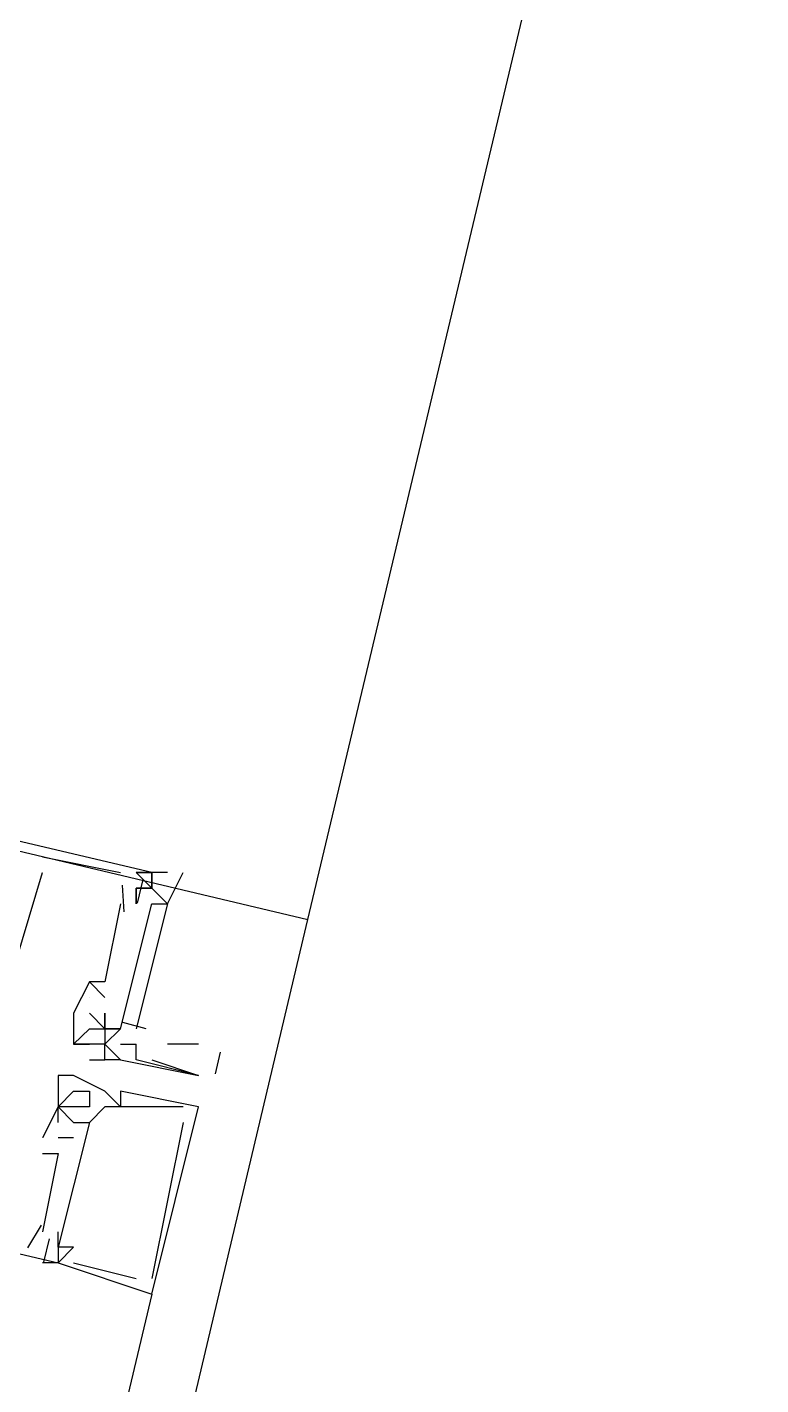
# Model space of a CAD drawing. Header units: feet. Extents: x -84 to 198, y -22 to 181.
# Drawn here: x 128.454 to 129.08, y 141.02 to 142.18 of the extents above; entities that cross this region are included whole.
import ezdxf

# ---------------------------------------------------------------- set-up
doc = ezdxf.new("R2010")
doc.units = ezdxf.units.FT
doc.layers.add('A-LINEA', color=7, linetype='CONTINUOUS')

msp = doc.modelspace()

# ---------------------------------------------------------------- linework, layer by layer
at = {"layer": 'A-LINEA'}
for p, q in [((128.6933, 141.4178), (129.08, 143.0444)), ((125.8267, 142.0978), (128.6933, 141.4178)), ((128.4667, 141.4711), (128.5333, 141.4578)), ((128.4667, 141.4711), (128.4667, 141.4711)), ((128.4667, 141.4711), (128.5333, 141.4578)), ((128.4667, 141.4711), (128.4667, 141.4711)), ((128.4667, 141.4711), (128.5333, 141.4578)), ((128.4667, 141.4711), (128.4667, 141.4711)), ((128.4667, 141.4578), (128.4667, 141.4578)), ((128.4667, 141.4578), (128.4667, 141.4578)), ((128.4667, 141.4578), (128.4667, 141.4578)), ((128.5333, 141.4578), (128.5333, 141.4578)), ((128.5333, 141.4578), (128.5333, 141.4578)), ((128.5333, 141.4578), (128.5333, 141.4578)), ((128.5467, 141.4578), (128.56, 141.4444)), ((128.5467, 141.4578), (128.5467, 141.4578)), ((128.5467, 141.4578), (128.56, 141.4444)), ((128.5467, 141.4578), (128.5467, 141.4578)), ((128.5467, 141.4578), (128.56, 141.4444)), ((128.5467, 141.4578), (128.5467, 141.4578)), ((128.56, 141.4578), (128.56, 141.4578)), ((128.56, 141.4578), (128.56, 141.4578)), ((128.56, 141.4578), (128.56, 141.4578)), ((128.5333, 141.4444), (128.5333, 141.4444)), ((128.5333, 141.4444), (128.5333, 141.4444)), ((128.5333, 141.4444), (128.5333, 141.4444)), ((128.5333, 141.4444), (128.5333, 141.4444)), ((128.5333, 141.4444), (128.5333, 141.4444)), ((128.5333, 141.4444), (128.5333, 141.4444)), ((128.5346, 141.4469), (128.5362, 141.4242)), ((128.5346, 141.4469), (128.5362, 141.4242)), ((128.5346, 141.4469), (128.5362, 141.4242)), ((128.5467, 141.4444), (128.5467, 141.4444)), ((128.5467, 141.4444), (128.5467, 141.4444)), ((128.5467, 141.4444), (128.5467, 141.4444)), ((128.5467, 141.4444), (128.5467, 141.4444)), ((128.5467, 141.4444), (128.5467, 141.4444)), ((128.5467, 141.4444), (128.5467, 141.4444)), ((128.5523, 141.4517), (128.5476, 141.4317)), ((128.5523, 141.4517), (128.5476, 141.4317)), ((128.5523, 141.4517), (128.5476, 141.4317)), ((128.56, 141.4444), (128.56, 141.4444)), ((128.56, 141.4444), (128.56, 141.4444)), ((128.56, 141.4444), (128.56, 141.4444)), ((128.5333, 141.4311), (128.52, 141.3644)), ((128.5333, 141.4311), (128.52, 141.3644)), ((128.5333, 141.4311), (128.52, 141.3644)), ((128.5333, 141.4311), (128.5333, 141.4311)), ((128.5333, 141.4311), (128.5333, 141.4311)), ((128.5333, 141.4311), (128.5333, 141.4311)), ((128.5467, 141.4311), (128.5467, 141.4311)), ((128.5467, 141.4311), (128.5467, 141.4311)), ((128.5467, 141.4311), (128.5467, 141.4311)), ((128.5467, 141.4311), (128.5467, 141.4311)), ((128.5467, 141.4311), (128.5467, 141.4311)), ((128.5467, 141.4311), (128.5467, 141.4311)), ((128.56, 141.4311), (128.56, 141.4311)), ((128.56, 141.4311), (128.56, 141.4311)), ((128.56, 141.4311), (128.56, 141.4311)), ((125.2, 126.6578), (128.6933, 141.4178)), ((128.5067, 141.3644), (128.52, 141.3511)), ((128.5067, 141.3644), (128.5067, 141.3644)), ((128.5067, 141.3644), (128.5067, 141.3644)), ((128.5067, 141.3644), (128.52, 141.3511)), ((128.5067, 141.3644), (128.5067, 141.3644)), ((128.5067, 141.3644), (128.5067, 141.3644)), ((128.5067, 141.3644), (128.52, 141.3511)), ((128.5067, 141.3644), (128.5067, 141.3644)), ((128.5067, 141.3644), (128.5067, 141.3644)), ((128.52, 141.3644), (128.52, 141.3644)), ((128.52, 141.3644), (128.52, 141.3644)), ((128.52, 141.3644), (128.52, 141.3644)), ((128.5067, 141.3511), (128.5067, 141.3511)), ((128.5067, 141.3511), (128.5067, 141.3511)), ((128.5067, 141.3511), (128.5067, 141.3511)), ((128.5067, 141.3511), (128.5067, 141.3511)), ((128.5067, 141.3511), (128.5067, 141.3511)), ((128.5067, 141.3511), (128.5067, 141.3511)), ((128.52, 141.3511), (128.52, 141.3511)), ((128.52, 141.3511), (128.52, 141.3511)), ((128.52, 141.3511), (128.52, 141.3511)), ((128.4933, 141.3378), (128.4933, 141.3378)), ((128.4933, 141.3378), (128.4933, 141.3378)), ((128.4933, 141.3378), (128.4933, 141.3378)), ((128.4933, 141.3378), (128.4933, 141.3378)), ((128.5067, 141.3378), (128.5067, 141.3378)), ((128.5067, 141.3378), (128.5067, 141.3378)), ((128.5067, 141.3378), (128.5067, 141.3378)), ((128.5067, 141.3378), (128.5067, 141.3378)), ((128.5067, 141.3378), (128.5067, 141.3378)), ((128.5067, 141.3378), (128.5067, 141.3378)), ((128.5067, 141.3378), (128.5067, 141.3378)), ((128.52, 141.3378), (128.52, 141.3378)), ((128.52, 141.3378), (128.52, 141.3378)), ((128.52, 141.3378), (128.52, 141.3378)), ((128.52, 141.3378), (128.52, 141.3378)), ((128.5349, 141.33), (128.5548, 141.3245)), ((128.5349, 141.33), (128.5548, 141.3245)), ((128.5349, 141.33), (128.5548, 141.3245)), ((128.5067, 141.3244), (128.5067, 141.3244)), ((128.5067, 141.3244), (128.5067, 141.3244)), ((128.52, 141.3244), (128.52, 141.3244)), ((128.52, 141.3244), (128.52, 141.3244)), ((128.52, 141.3244), (128.52, 141.3244)), ((128.52, 141.3244), (128.52, 141.3244)), ((128.52, 141.3244), (128.52, 141.3244)), ((128.52, 141.3244), (128.52, 141.3244)), ((128.5333, 141.3244), (128.5333, 141.3244)), ((128.5333, 141.3244), (128.5333, 141.3244)), ((128.5333, 141.3244), (128.5333, 141.3244)), ((128.5333, 141.3244), (128.5333, 141.3244)), ((128.4933, 141.3111), (128.4933, 141.3111)), ((128.4933, 141.3111), (128.4933, 141.3111)), ((128.5067, 141.3111), (128.5067, 141.3111)), ((128.52, 141.3111), (128.52, 141.3111)), ((128.52, 141.3111), (128.52, 141.3111)), ((128.52, 141.3111), (128.52, 141.3111)), ((128.5333, 141.3111), (128.5333, 141.3111)), ((128.5467, 141.3111), (128.5467, 141.3111)), ((128.5467, 141.3111), (128.5467, 141.3111)), ((128.5733, 141.3111), (128.5733, 141.3111)), ((128.6, 141.3111), (128.5733, 141.3111)), ((128.6183, 141.3043), (128.614, 141.286)), ((128.5067, 141.2978), (128.52, 141.2978)), ((128.5067, 141.2978), (128.5067, 141.2978)), ((128.52, 141.2978), (128.52, 141.2978)), ((128.52, 141.2978), (128.52, 141.2978)), ((128.5333, 141.2978), (128.5333, 141.2978)), ((128.5333, 141.2978), (128.5333, 141.2978)), ((128.5467, 141.2978), (128.5467, 141.2978)), ((128.56, 141.2978), (128.6, 141.2844)), ((128.48, 141.2844), (128.48, 141.2844)), ((128.48, 141.2844), (128.48, 141.2844)), ((128.48, 141.2844), (128.48, 141.2844)), ((128.4933, 141.2844), (128.4933, 141.2844)), ((128.4933, 141.2844), (128.4933, 141.2844)), ((128.4933, 141.2844), (128.4933, 141.2844)), ((128.6, 141.2844), (128.6, 141.2844)), ((128.4933, 141.2711), (128.4933, 141.2711)), ((128.4933, 141.2711), (128.4933, 141.2711)), ((128.4933, 141.2711), (128.4933, 141.2711)), ((128.5067, 141.2711), (128.5067, 141.2711)), ((128.5067, 141.2711), (128.5067, 141.2711)), ((128.5067, 141.2711), (128.5067, 141.2711)), ((128.52, 141.2711), (128.52, 141.2711)), ((128.52, 141.2711), (128.52, 141.2711)), ((128.52, 141.2711), (128.52, 141.2711)), ((128.5333, 141.2711), (128.5333, 141.2711)), ((128.5333, 141.2711), (128.5333, 141.2711)), ((128.5333, 141.2711), (128.5333, 141.2711)), ((128.5333, 141.2711), (128.5333, 141.2711)), ((128.5333, 141.2711), (128.5333, 141.2711)), ((128.5333, 141.2711), (128.5333, 141.2711)), ((128.48, 141.2578), (128.48, 141.2578)), ((128.48, 141.2578), (128.48, 141.2578)), ((128.48, 141.2578), (128.48, 141.2578)), ((128.48, 141.2578), (128.48, 141.2578)), ((128.48, 141.2578), (128.48, 141.2578)), ((128.48, 141.2578), (128.48, 141.2578)), ((128.48, 141.2578), (128.48, 141.2578)), ((128.48, 141.2578), (128.48, 141.2578)), ((128.48, 141.2578), (128.48, 141.2578)), ((128.5067, 141.2578), (128.5067, 141.2578)), ((128.5067, 141.2578), (128.5067, 141.2578)), ((128.5067, 141.2578), (128.5067, 141.2578)), ((128.52, 141.2578), (128.52, 141.2578)), ((128.52, 141.2578), (128.52, 141.2578)), ((128.52, 141.2578), (128.52, 141.2578)), ((128.5333, 141.2578), (128.5333, 141.2578)), ((128.5333, 141.2578), (128.5333, 141.2578)), ((128.5333, 141.2578), (128.5333, 141.2578)), ((128.5333, 141.2578), (128.5333, 141.2578)), ((128.5333, 141.2578), (128.5333, 141.2578)), ((128.5333, 141.2578), (128.5333, 141.2578)), ((128.5867, 141.2578), (128.5867, 141.2578)), ((128.5867, 141.2578), (128.5867, 141.2578)), ((128.5867, 141.2578), (128.5867, 141.2578)), ((128.6, 141.2578), (128.6, 141.2578)), ((128.6, 141.2578), (128.6, 141.2578)), ((128.6, 141.2578), (128.6, 141.2578)), ((128.48, 141.2444), (128.48, 141.2444)), ((128.48, 141.2444), (128.48, 141.2444)), ((128.48, 141.2444), (128.48, 141.2444)), ((128.4933, 141.2444), (128.4933, 141.2444)), ((128.4933, 141.2444), (128.4933, 141.2444)), ((128.4933, 141.2444), (128.4933, 141.2444)), ((128.4933, 141.2444), (128.4933, 141.2444)), ((128.4933, 141.2444), (128.4933, 141.2444)), ((128.4933, 141.2444), (128.4933, 141.2444)), ((128.5067, 141.2444), (128.5067, 141.2444)), ((128.5067, 141.2444), (128.5067, 141.2444)), ((128.5067, 141.2444), (128.5067, 141.2444)), ((128.5067, 141.2444), (128.5067, 141.2444)), ((128.5067, 141.2444), (128.5067, 141.2444)), ((128.5067, 141.2444), (128.5067, 141.2444)), ((128.5867, 141.2444), (128.5867, 141.2444)), ((128.5867, 141.2444), (128.5867, 141.2444)), ((128.5867, 141.2444), (128.5867, 141.2444)), ((128.4667, 141.2311), (128.4667, 141.2311)), ((128.4667, 141.2311), (128.4667, 141.2311)), ((128.4667, 141.2311), (128.4667, 141.2311)), ((128.4933, 141.2311), (128.48, 141.2311)), ((128.48, 141.2311), (128.48, 141.2311)), ((128.4933, 141.2311), (128.48, 141.2311)), ((128.48, 141.2311), (128.48, 141.2311)), ((128.4933, 141.2311), (128.48, 141.2311)), ((128.48, 141.2311), (128.48, 141.2311)), ((128.4933, 141.2311), (128.4933, 141.2311)), ((128.4933, 141.2311), (128.4933, 141.2311)), ((128.4933, 141.2311), (128.4933, 141.2311)), ((128.4667, 141.2178), (128.4667, 141.2178)), ((128.4667, 141.2178), (128.4667, 141.2178)), ((128.4667, 141.2178), (128.4667, 141.2178)), ((128.48, 141.2178), (128.48, 141.2178)), ((128.48, 141.2178), (128.48, 141.2178)), ((128.48, 141.2178), (128.48, 141.2178)), ((128.4655, 141.1568), (128.4539, 141.1373)), ((128.4655, 141.1568), (128.4539, 141.1373)), ((128.4655, 141.1568), (128.4539, 141.1373)), ((128.4667, 141.1511), (128.4667, 141.1511)), ((128.4667, 141.1511), (128.4667, 141.1511)), ((128.4667, 141.1511), (128.4667, 141.1511)), ((128.4723, 141.1451), (128.4676, 141.125)), ((128.4723, 141.1451), (128.4676, 141.125)), ((128.4723, 141.1451), (128.4676, 141.125)), ((128.48, 141.1511), (128.48, 141.1511)), ((128.48, 141.1511), (128.48, 141.1511)), ((128.48, 141.1511), (128.48, 141.1511)), ((128.48, 141.1378), (128.48, 141.1378)), ((128.48, 141.1378), (128.48, 141.1378)), ((128.48, 141.1378), (128.48, 141.1378)), ((128.48, 141.1378), (128.48, 141.1378)), ((128.48, 141.1378), (128.48, 141.1378)), ((128.48, 141.1378), (128.48, 141.1378)), ((128.4933, 141.1378), (128.4933, 141.1378)), ((128.4933, 141.1378), (128.4933, 141.1378)), ((128.4933, 141.1378), (128.4933, 141.1378)), ((128.4667, 141.1244), (128.4667, 141.1244)), ((128.4667, 141.1244), (128.4667, 141.1244)), ((128.4667, 141.1244), (128.4667, 141.1244)), ((128.48, 141.1244), (128.48, 141.1244)), ((128.48, 141.1244), (128.48, 141.1244)), ((128.48, 141.1244), (128.48, 141.1244)), ((128.48, 141.1244), (128.48, 141.1244)), ((128.48, 141.1244), (128.48, 141.1244)), ((128.48, 141.1244), (128.48, 141.1244)), ((128.48, 141.1244), (128.48, 141.1244)), ((128.48, 141.1244), (128.48, 141.1244)), ((128.48, 141.1244), (128.48, 141.1244)), ((128.4933, 141.1244), (128.4933, 141.1244)), ((128.4933, 141.1244), (128.4933, 141.1244)), ((128.4933, 141.1244), (128.4933, 141.1244)), ((128.5467, 141.1111), (128.5467, 141.1111)), ((128.5467, 141.1111), (128.5467, 141.1111)), ((128.5467, 141.1111), (128.5467, 141.1111)), ((128.56, 141.1111), (128.56, 141.1111)), ((128.56, 141.1111), (128.56, 141.1111)), ((128.56, 141.1111), (128.56, 141.1111)), ((128.56, 141.0978), (126.9333, 134.2178)), ((128.56, 141.0978), (128.56, 141.0978)), ((128.56, 141.0978), (128.56, 141.0978)), ((128.56, 141.0978), (128.56, 141.0978))]:
    msp.add_line(p, q, dxfattribs=at)
for points in [[(128.56, 141.4444), (128.56, 141.4578), (127.88, 141.6178), (127.84, 141.4578), (127.8667, 141.4578), (127.8533, 141.3778), (127.8667, 141.3778), (127.88, 141.4578)], [(128.56, 141.4444), (128.56, 141.4578), (127.88, 141.6178), (127.84, 141.4578), (127.8667, 141.4578), (127.8533, 141.3778), (127.8667, 141.3778), (127.88, 141.4578)], [(128.56, 141.4444), (128.56, 141.4578), (127.88, 141.6178), (127.84, 141.4578), (127.8667, 141.4578), (127.8533, 141.3778), (127.8667, 141.3778), (127.88, 141.4578)], [(128.4133, 141.3378), (128.4267, 141.3244), (128.4667, 141.4578)], [(128.4133, 141.3378), (128.4267, 141.3244), (128.4667, 141.4578)], [(128.4133, 141.3378), (128.4267, 141.3244), (128.4667, 141.4578)], [(128.5733, 141.4578), (128.5467, 141.4578), (128.56, 141.4578), (128.56, 141.4444), (128.5467, 141.4444), (128.5467, 141.4311), (128.5467, 141.4444), (128.56, 141.4444), (128.5733, 141.4311), (128.5867, 141.4578)], [(127.8267, 141.3111), (127.8533, 141.4044), (127.8533, 141.3911), (127.84, 141.4044), (127.8533, 141.4311), (127.8533, 141.4178), (127.8533, 141.4311), (127.84, 141.4311), (127.8, 141.2844), (128.48, 141.1244), (128.4667, 141.1244)], [(127.8267, 141.3111), (127.8533, 141.4044), (127.8533, 141.3911), (127.84, 141.4044), (127.8533, 141.4311), (127.8533, 141.4178), (127.8533, 141.4311), (127.84, 141.4311), (127.8, 141.2844), (128.48, 141.1244), (128.4667, 141.1244)], [(127.8267, 141.3111), (127.8533, 141.4044), (127.8533, 141.3911), (127.84, 141.4044), (127.8533, 141.4311), (127.8533, 141.4178), (127.8533, 141.4311), (127.84, 141.4311), (127.8, 141.2844), (128.48, 141.1244), (128.4667, 141.1244)], [(128.52, 141.3378), (128.52, 141.3244), (128.5333, 141.3244), (128.56, 141.4311)], [(128.52, 141.3378), (128.52, 141.3244), (128.5333, 141.3244), (128.56, 141.4311)], [(128.52, 141.3378), (128.52, 141.3244), (128.5333, 141.3244), (128.56, 141.4311)], [(128.5333, 141.3244), (128.56, 141.4311), (128.5733, 141.4311), (128.5467, 141.3244)], [(128.5333, 141.3244), (128.56, 141.4311), (128.5733, 141.4311), (128.5467, 141.3244)], [(128.5333, 141.3244), (128.56, 141.4311), (128.5733, 141.4311), (128.5467, 141.3244)], [(128.52, 141.3644), (128.5067, 141.3644), (128.4933, 141.3378)], [(128.52, 141.3644), (128.5067, 141.3644), (128.4933, 141.3378)], [(128.52, 141.3644), (128.5067, 141.3644), (128.4933, 141.3378)], [(128.4933, 141.3378), (128.4933, 141.3111), (128.5067, 141.3111)], [(128.52, 141.3244), (128.5067, 141.3378), (128.5067, 141.3378), (128.5067, 141.3378), (128.5067, 141.3378)], [(128.52, 141.3111), (128.5333, 141.3244), (128.52, 141.3244), (128.52, 141.3378), (128.52, 141.3378), (128.52, 141.3378)], [(128.5067, 141.3244), (128.52, 141.3244), (128.52, 141.3111), (128.4933, 141.3111), (128.5067, 141.3244)], [(128.5333, 141.2978), (128.52, 141.2978), (128.52, 141.3111), (128.5333, 141.2978), (128.6, 141.2844), (128.6, 141.2844), (128.5467, 141.2978), (128.5467, 141.2978), (128.5467, 141.3111), (128.5467, 141.3111)], [(128.5333, 141.3111), (128.5333, 141.3111), (128.5467, 141.3111)], [(128.5333, 141.2578), (128.52, 141.2711), (128.4933, 141.2844), (128.48, 141.2844), (128.48, 141.2578), (128.48, 141.2578), (128.48, 141.2578), (128.48, 141.2578), (128.4933, 141.2444), (128.4933, 141.2444), (128.5067, 141.2444), (128.52, 141.2578)], [(128.5333, 141.2578), (128.52, 141.2711), (128.4933, 141.2844), (128.48, 141.2844), (128.48, 141.2578), (128.48, 141.2578), (128.48, 141.2578), (128.48, 141.2578), (128.4933, 141.2444), (128.4933, 141.2444), (128.5067, 141.2444), (128.52, 141.2578)], [(128.5333, 141.2578), (128.52, 141.2711), (128.4933, 141.2844), (128.48, 141.2844), (128.48, 141.2578), (128.48, 141.2578), (128.48, 141.2578), (128.48, 141.2578), (128.4933, 141.2444), (128.4933, 141.2444), (128.5067, 141.2444), (128.52, 141.2578)], [(128.5067, 141.2578), (128.48, 141.2578), (128.4933, 141.2711), (128.5067, 141.2711), (128.5067, 141.2578)], [(128.48, 141.1244), (128.4933, 141.1378), (128.48, 141.1378), (128.48, 141.1244), (128.56, 141.0978), (128.56, 141.0978), (128.6, 141.2578), (128.5333, 141.2711), (128.5333, 141.2578)], [(128.5067, 141.2578), (128.48, 141.2578), (128.4933, 141.2711), (128.5067, 141.2711), (128.5067, 141.2578)], [(128.48, 141.1244), (128.4933, 141.1378), (128.48, 141.1378), (128.48, 141.1244), (128.56, 141.0978), (128.56, 141.0978), (128.6, 141.2578), (128.5333, 141.2711), (128.5333, 141.2578)], [(128.5067, 141.2578), (128.48, 141.2578), (128.4933, 141.2711), (128.5067, 141.2711), (128.5067, 141.2578)], [(128.48, 141.1244), (128.4933, 141.1378), (128.48, 141.1378), (128.48, 141.1244), (128.56, 141.0978), (128.56, 141.0978), (128.6, 141.2578), (128.5333, 141.2711), (128.5333, 141.2578)], [(128.48, 141.2444), (128.48, 141.2578), (128.4667, 141.2311)], [(128.48, 141.2444), (128.48, 141.2578), (128.4667, 141.2311)], [(128.48, 141.2444), (128.48, 141.2578), (128.4667, 141.2311)], [(128.5867, 141.2578), (128.5333, 141.2578), (128.5333, 141.2578), (128.5333, 141.2578), (128.5333, 141.2578), (128.52, 141.2578), (128.52, 141.2578)], [(128.5867, 141.2578), (128.5333, 141.2578), (128.5333, 141.2578), (128.5333, 141.2578), (128.5333, 141.2578), (128.52, 141.2578), (128.52, 141.2578)], [(128.5867, 141.2578), (128.5333, 141.2578), (128.5333, 141.2578), (128.5333, 141.2578), (128.5333, 141.2578), (128.52, 141.2578), (128.52, 141.2578)], [(128.4933, 141.2444), (128.5067, 141.2444), (128.48, 141.1378), (128.48, 141.1511)], [(128.4933, 141.2444), (128.5067, 141.2444), (128.48, 141.1378), (128.48, 141.1511)], [(128.4933, 141.2444), (128.5067, 141.2444), (128.48, 141.1378), (128.48, 141.1511)], [(128.5867, 141.2444), (128.5867, 141.2444), (128.56, 141.1111)], [(128.5867, 141.2444), (128.5867, 141.2444), (128.56, 141.1111)], [(128.5867, 141.2444), (128.5867, 141.2444), (128.56, 141.1111)], [(128.4667, 141.2178), (128.48, 141.2178), (128.4667, 141.1511)], [(128.4667, 141.2178), (128.48, 141.2178), (128.4667, 141.1511)], [(128.4667, 141.2178), (128.48, 141.2178), (128.4667, 141.1511)], [(128.4933, 141.1244), (128.5467, 141.1111), (128.5467, 141.1111)], [(128.4933, 141.1244), (128.5467, 141.1111), (128.5467, 141.1111)], [(128.4933, 141.1244), (128.5467, 141.1111), (128.5467, 141.1111)]]:
    msp.add_lwpolyline(points, dxfattribs=at)

doc.saveas('drawing.dxf')
